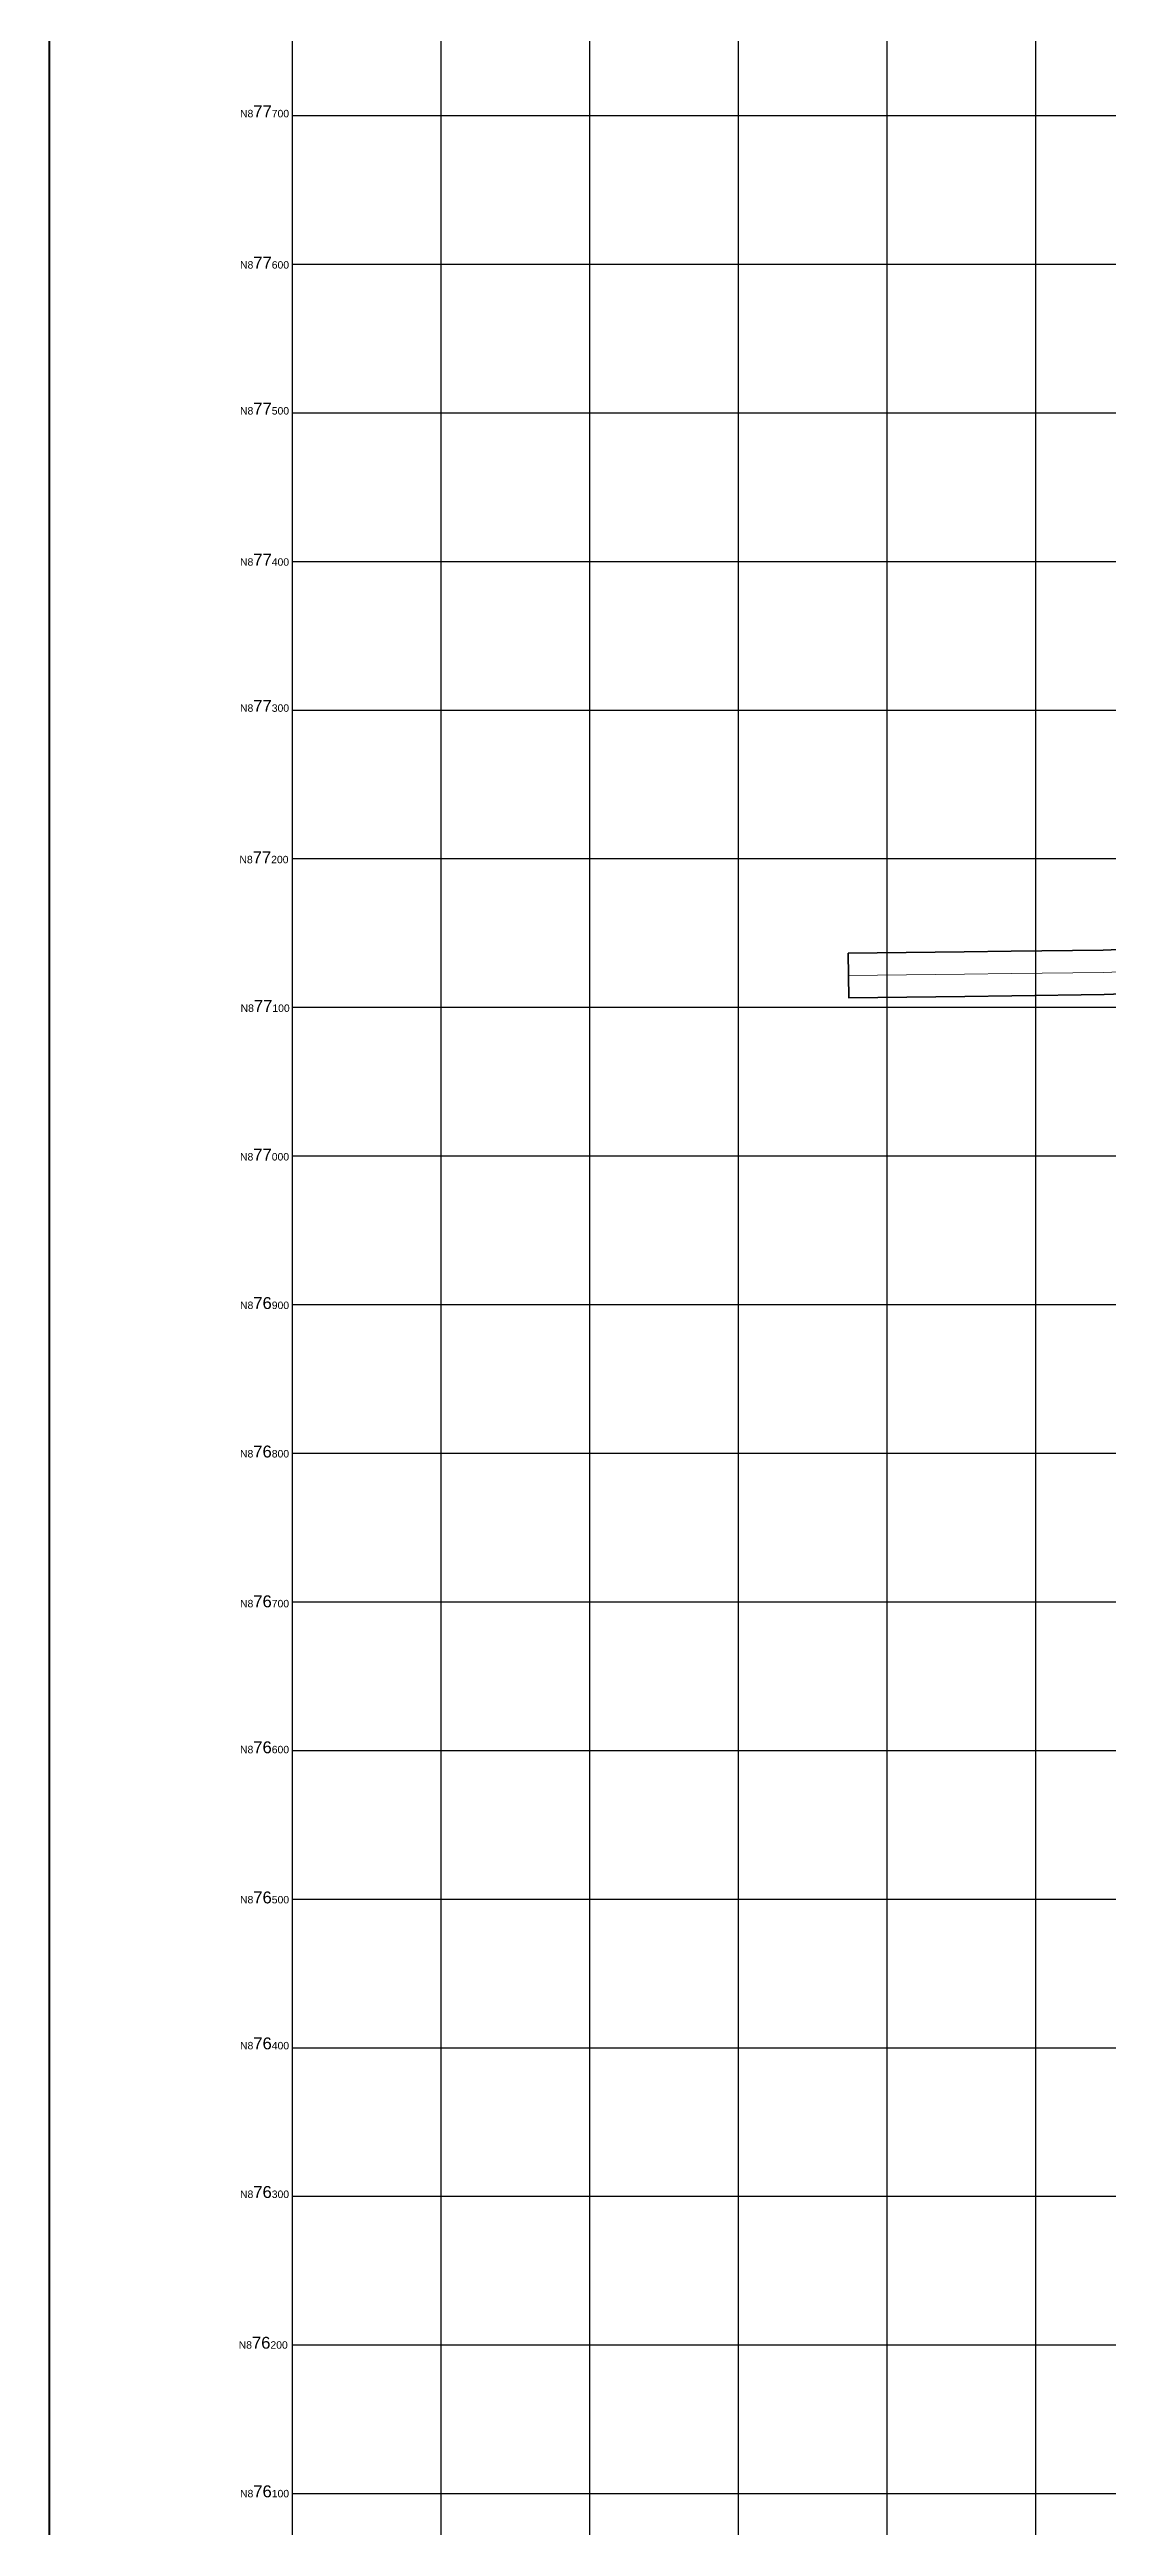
# Model space of a CAD drawing. Header units: millimetres. Extents: x 464536 to 476893, y 870501 to 881610.
# Drawn here: x 464536 to 465248, y 876078 to 877744 of the extents above; entities that cross this region are included whole.
import ezdxf

# ---------------------------------------------------------------- set-up
doc = ezdxf.new("R2010")
doc.units = ezdxf.units.MM
for name, color, linetype, lineweight in [('Center_1', 7, 'Continuous', 5), ('Lay out', 7, 'Continuous', 70), ('Proposed Road Net work', 7, 'Continuous', 35)]:
    doc.layers.add(name, color=color, linetype=linetype, lineweight=lineweight)
doc.layers.add('Grid1', color=7, linetype='Continuous')

msp = doc.modelspace()

# ---------------------------------------------------------------- linework, layer by layer
at = {"layer": 'Center_1'}
msp.add_lwpolyline([(465295.1, 877125.5), (465245.7, 877123.5), (465183.7, 877122.7), (465152, 877122.3), (465074.1, 877121.3)], dxfattribs=at)
at = {"layer": 'Grid1'}
for p, q in [((464700, 870600), (464700, 881600)), ((464700, 870600), (464700, 881600)), ((464800, 870600), (464800, 881600)), ((464900, 870600), (464900, 881600)), ((465000, 870600), (465000, 881600)), ((465100, 870600), (465100, 881600)), ((465200, 870600), (465200, 881600)), ((464700, 877700), (472600, 877700)), ((464700, 877600), (472600, 877600)), ((464700, 877500), (472600, 877500)), ((464700, 877400), (472600, 877400)), ((464700, 877300), (472600, 877300)), ((464700, 877200), (472600, 877200)), ((464700, 877100), (472600, 877100)), ((464700, 877000), (472600, 877000)), ((464700, 876900), (472600, 876900)), ((464700, 876800), (472600, 876800)), ((464700, 876700), (472600, 876700)), ((464700, 876600), (472600, 876600)), ((464700, 876500), (472600, 876500)), ((464700, 876400), (472600, 876400)), ((464700, 876300), (472600, 876300)), ((464700, 876200), (472600, 876200)), ((464700, 876100), (472600, 876100))]:
    msp.add_line(p, q, dxfattribs=at)
at = {"layer": 'Lay out'}
msp.add_lwpolyline([(464536.4, 881609.9), (476892.8, 881609.9), (476892.8, 870501.3), (464536.4, 870501.3)], close=True, dxfattribs=at)
at = {"layer": 'Proposed Road Net work'}
msp.add_polyline3d([(465295.7, 877110.5, 0), (465246.1, 877108.5, 0), (465183.9, 877107.7, 0), (465152.2, 877107.3, 0), (465074.3, 877106.3, 0), (465073.9, 877136.3, 0), (465151.9, 877137.3, 0), (465183.5, 877137.7, 0), (465245.3, 877138.5, 0), (465294.4, 877140.4, 0)], dxfattribs=at)

# ---------------------------------------------------------------- texts
at = {"layer": 'Grid1', "char_height": 5, "width": 7899.308, "attachment_point": 1}
for s, insert in [('{\\fArial|b0|i0|c0|p34;\\C7;N8\\H1.6x;77\\H0.625x;700}', (464664.6, 877706.8)), ('{\\fArial|b0|i0|c0|p34;\\C7;N8\\H1.6x;77\\H0.625x;600}', (464664.6, 877605)), ('{\\fArial|b0|i0|c0|p34;\\C7;N8\\H1.6x;77\\H0.625x;500}', (464664.6, 877506.8)), ('{\\fArial|b0|i0|c0|p34;\\C7;N8\\H1.6x;77\\H0.625x;400}', (464664.6, 877405.1)), ('{\\fArial|b0|i0|c0|p34;\\C7;N8\\H1.6x;77\\H0.625x;300}', (464664.6, 877306.8)), ('{\\fArial|b0|i0|c0|p34;\\C7;N8\\H1.6x;77\\H0.625x;200}', (464664.2, 877204.9)), ('{\\fArial|b0|i0|c0|p34;\\C7;N8\\H1.6x;77\\H0.625x;100}', (464665, 877104.9)), ('{\\fArial|b0|i0|c0|p34;\\C7;N8\\H1.6x;77\\H0.625x;000}', (464664.6, 877004.9)), ('{\\fArial|b0|i0|c0|p34;\\C7;N8\\H1.6x;76\\H0.625x;900}', (464664.6, 876905)), ('{\\fArial|b0|i0|c0|p34;\\C7;N8\\H1.6x;76\\H0.625x;800}', (464664.6, 876805.1)), ('{\\fArial|b0|i0|c0|p34;\\C7;N8\\H1.6x;76\\H0.625x;700}', (464664.6, 876704.3)), ('{\\fArial|b0|i0|c0|p34;\\C7;N8\\H1.6x;76\\H0.625x;600}', (464664.6, 876606.1)), ('{\\fArial|b0|i0|c0|p34;\\C7;N8\\H1.6x;76\\H0.625x;500}', (464664.6, 876505.1)), ('{\\fArial|b0|i0|c0|p34;\\C7;N8\\H1.6x;76\\H0.625x;400}', (464664.6, 876406.9)), ('{\\fArial|b0|i0|c0|p34;\\C7;N8\\H1.6x;76\\H0.625x;300}', (464664.6, 876306.9)), ('{\\fArial|b0|i0|c0|p34;\\C7;N8\\H1.6x;76\\H0.625x;200}', (464663.7, 876205.5)), ('{\\fArial|b0|i0|c0|p34;\\C7;N8\\H1.6x;76\\H0.625x;100}', (464664.6, 876105.5))]:
    msp.add_mtext(s, dxfattribs=dict(at, insert=insert))

doc.saveas('drawing.dxf')
